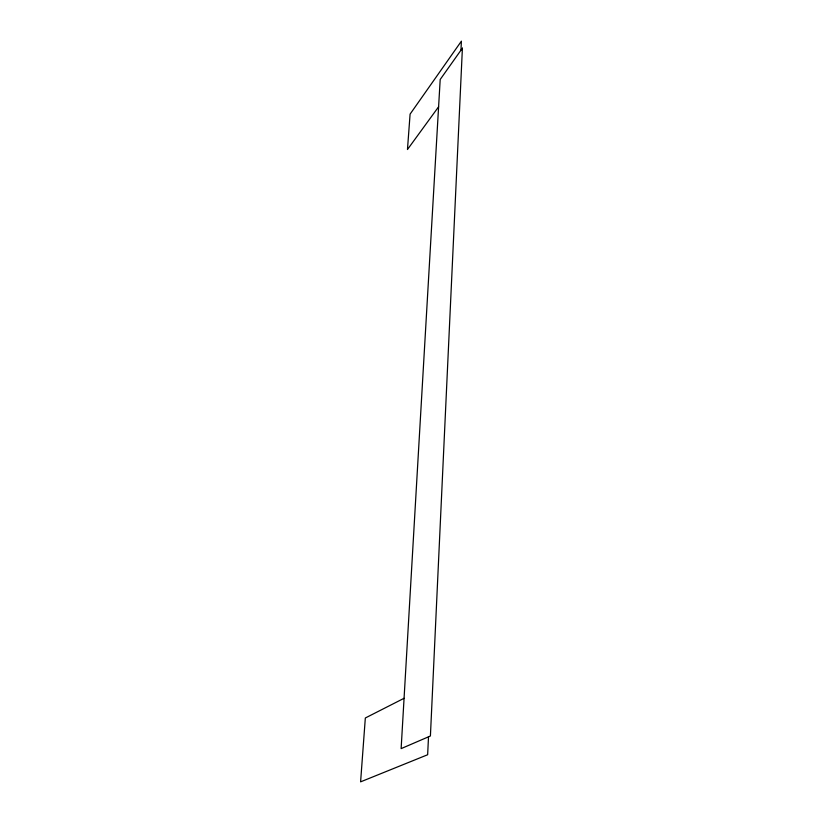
<?xml version="1.0" encoding="UTF-8"?>
<svg xmlns="http://www.w3.org/2000/svg" width="823" height="823" viewBox="0 0 823 823"><rect width="100%" height="100%" fill="white"/><g stroke="black" fill="none" stroke-linecap="round" stroke-linejoin="round"><path stroke-width="1.23" d="M428.505 736.822L427.651 754.742L360.597 781.85L365.33 717.995L404.072 698.285M460.973 50.193L461.394 41.15L410.091 114.13L407.467 149.519L438.597 106.795M462.403 48.166L430.408 735.999L401.13 748.621L440.192 79.492L462.403 48.166"/></g></svg>
